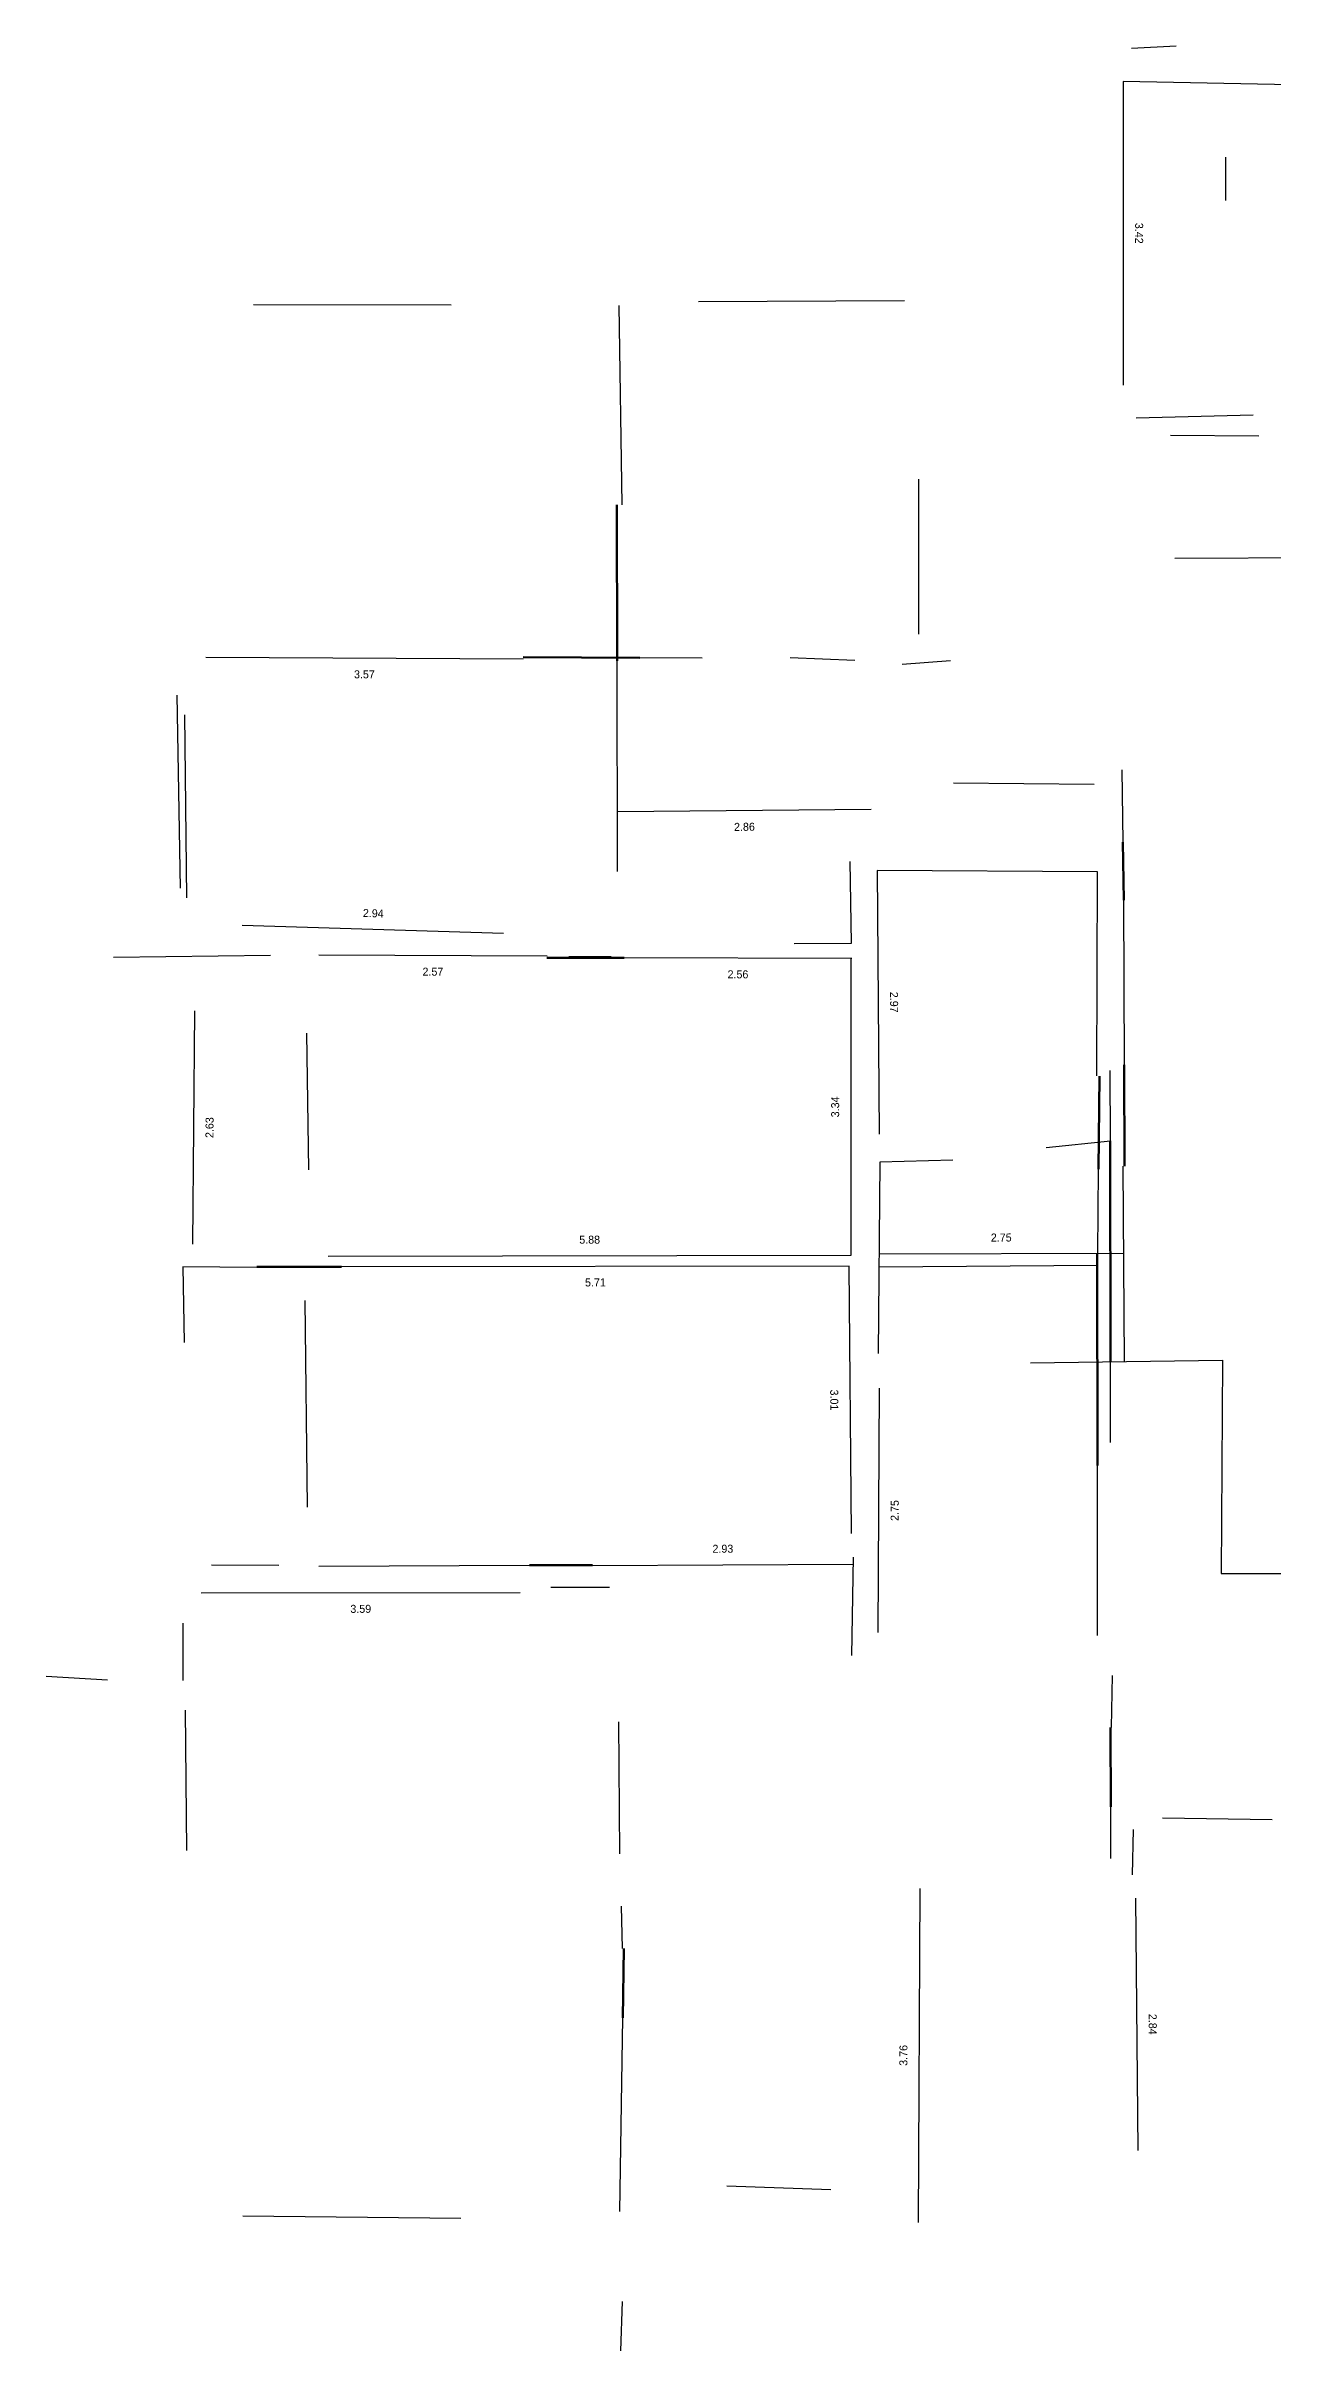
# Model space of a CAD drawing. Header units: metres. Extents: x -20.9 to 16.1, y -13.9 to 13.6.
# Drawn here: x -20.93 to -7.13, y -13.87 to 12.05 of the extents above; entities that cross this region are included whole.
import ezdxf
from ezdxf.enums import TextEntityAlignment as Align

# ---------------------------------------------------------------- set-up
doc = ezdxf.new("R2010")
doc.units = ezdxf.units.M
for name, color, linetype in [('A-ANNO-DIM', 2, 'CONTINUOUS'), ('A-OPENING-OBSERVED', 30, 'CONTINUOUS'), ('A-WALL-OBSERVED', 7, 'CONTINUOUS')]:
    doc.layers.add(name, color=color, linetype=linetype)

msp = doc.modelspace()

# ---------------------------------------------------------------- linework, layer by layer
at = {"layer": 'A-OPENING-OBSERVED', "lineweight": 50}
for p, q in [((-14.507, 5.142), (-14.51, 6.896)), ((-14.251, 5.173), (-15.566, 5.181)), ((-8.814, 3.102), (-8.804, 2.448)), ((-14.428, 1.799), (-15.297, 1.802)), ((-8.802, 0.597), (-8.798, -0.542)), ((-9.088, -0.577), (-9.078, 0.471)), ((-8.955, -2.741), (-8.957, -0.259)), ((-9.102, -3.908), (-9.104, -1.522)), ((-17.609, -1.673), (-18.562, -1.674)), ((-15.493, -5.031), (-14.783, -5.028)), ((-8.952, -7.749), (-8.953, -6.855)), ((-14.444, -10.12), (-14.432, -9.341))]:
    msp.add_line(p, q, dxfattribs=at)
at = {"layer": 'A-WALL-OBSERVED'}
for p, q in [((-8.216, 12.054), (-8.717, 12.028)), ((-8.813, 11.657), (-8.812, 8.241)), ((-6.921, 11.617), (-8.813, 11.657)), ((-7.662, 10.805), (-7.66, 10.317)), ((-16.374, 9.14), (-18.599, 9.145)), ((-14.451, 6.896), (-14.483, 9.135)), ((-11.274, 9.189), (-13.591, 9.178)), ((-8.667, 7.873), (-7.349, 7.908)), ((-7.285, 7.667), (-8.281, 7.673)), ((-11.112, 5.439), (-11.11, 7.183)), ((-8.232, 6.295), (-6.166, 6.305)), ((-15.566, 5.161), (-19.134, 5.177)), ((-14.503, 2.772), (-14.507, 5.142)), ((-13.549, 5.17), (-14.251, 5.173)), ((-11.831, 5.145), (-12.561, 5.175)), ((-10.756, 5.141), (-11.298, 5.098)), ((-19.463, 4.755), (-19.425, 2.585)), ((-19.375, 4.534), (-19.355, 2.474)), ((-8.828, 3.916), (-8.814, 3.102)), ((-9.14, 3.748), (-10.722, 3.763)), ((-11.647, 3.467), (-14.504, 3.441)), ((-11.868, 1.964), (-11.883, 2.884)), ((-11.58, 2.782), (-11.559, -0.184)), ((-9.1, 2.769), (-11.58, 2.782)), ((-9.108, 0.472), (-9.1, 2.769)), ((-8.808, 2.448), (-8.802, 0.597)), ((-18.728, 2.168), (-15.785, 2.076)), ((-18.408, 1.827), (-20.174, 1.805)), ((-15.296, 1.821), (-17.862, 1.829)), ((-12.515, 1.961), (-11.868, 1.964)), ((-14.573, 1.811), (-15.049, 1.813)), ((-11.865, 1.792), (-14.428, 1.799)), ((-11.873, -1.544), (-11.873, 1.792)), ((-19.264, 1.205), (-19.284, -1.421)), ((-18.003, 0.955), (-17.982, -0.582)), ((-8.955, -0.259), (-8.959, 0.532)), ((-9.68, -0.332), (-8.955, -0.259)), ((-11.549, -0.497), (-11.568, -2.649)), ((-10.728, -0.474), (-11.549, -0.497)), ((-9.098, -1.522), (-9.088, -0.577)), ((-8.815, -0.542), (-8.802, -2.738)), ((-17.758, -1.554), (-11.873, -1.544)), ((-11.558, -1.528), (-8.809, -1.521)), ((-19.393, -1.674), (-19.38, -2.524)), ((-18.562, -1.682), (-19.393, -1.674)), ((-11.894, -1.667), (-17.609, -1.673)), ((-11.871, -4.675), (-11.894, -1.667)), ((-9.1, -1.659), (-11.559, -1.68)), ((-18.021, -2.055), (-17.995, -4.376)), ((-9.853, -2.753), (-7.694, -2.723)), ((-8.955, -3.652), (-8.955, -2.741)), ((-7.694, -2.723), (-7.708, -5.124)), ((-11.556, -3.04), (-11.571, -5.788)), ((-9.1, -5.819), (-9.102, -3.908)), ((-19.07, -5.026), (-18.315, -5.028)), ((-17.862, -5.041), (-15.493, -5.031)), ((-14.783, -5.033), (-11.849, -5.018)), ((-11.864, -6.046), (-11.848, -4.941)), ((-7.708, -5.124), (-5.433, -5.122)), ((-15.597, -5.34), (-19.188, -5.343)), ((-14.594, -5.281), (-15.254, -5.281)), ((-19.394, -5.681), (-19.393, -6.326)), ((-20.242, -6.325), (-20.934, -6.281)), ((-8.942, -6.855), (-8.933, -6.27)), ((-19.369, -6.66), (-19.353, -8.239)), ((-14.475, -8.275), (-14.486, -6.79)), ((-8.952, -8.33), (-8.952, -7.749)), ((-8.7, -8.004), (-8.71, -8.512)), ((-7.136, -7.895), (-8.369, -7.875)), ((-11.115, -12.422), (-11.096, -8.665)), ((-8.673, -8.776), (-8.645, -11.613)), ((-14.445, -9.341), (-14.458, -8.865)), ((-14.477, -12.297), (-14.444, -10.12)), ((-13.272, -12.011), (-12.1, -12.052)), ((-18.719, -12.348), (-16.267, -12.375)), ((-14.465, -13.866), (-14.445, -13.309))]:
    msp.add_line(p, q, dxfattribs=at)

# ---------------------------------------------------------------- texts
at = {"layer": 'A-ANNO-DIM'}
for s, rotation, p in [('3.42', -89.9846, (-8.632, 9.949)), ('3.57', 359.753, (-17.351, 4.989)), ('2.86', 0.5244, (-13.074, 3.274)), ('2.94', -1.8049, (-17.251, 2.302)), ('2.57', 359.8182, (-16.58, 1.645)), ('2.56', 359.8316, (-13.147, 1.615)), ('2.97', -89.5934, (-11.39, 1.301)), ('2.63', 89.5608, (-19.094, -0.109)), ('3.34', 89.989, (-12.053, 0.124)), ('5.88', 0.0961, (-14.816, -1.369)), ('2.75', 0.1488, (-10.184, -1.345)), ('5.71', 0.0573, (-14.751, -1.85)), ('3.01', 270.4265, (-12.063, -3.172)), ('2.75', 89.6909, (-11.383, -4.415)), ('2.93', 0.2894, (-13.317, -4.845)), ('3.59', 0.052, (-17.392, -5.521)), ('2.84', -89.4337, (-8.479, -10.193)), ('3.76', 89.7143, (-11.285, -10.543))]:
    msp.add_text(s, height=0.09, rotation=rotation, dxfattribs=at).set_placement(p, align=Align.MIDDLE_CENTER)

doc.saveas('drawing.dxf')
